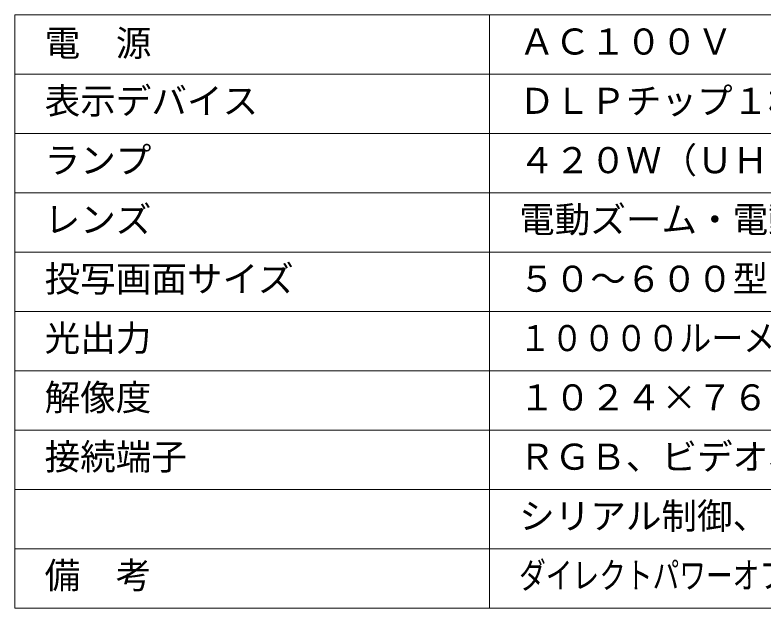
# Model space of a CAD drawing. Units: millimetres, scale not verified. Extents: x -62 to 63, y -56 to 57.
# Drawn here: x -62.5 to 0.6, y -56.5 to -6.5 of the extents above; entities that cross this region are included whole.
import ezdxf
from ezdxf.enums import TextEntityAlignment as Align

# ---------------------------------------------------------------- set-up
doc = ezdxf.new("R2010")
doc.units = ezdxf.units.MM
doc.header["$LTSCALE"] = 0.125
doc.layers.add('0-1_WAKU', color=1, linetype='Continuous', lineweight=18)
doc.layers.add('0-4_MOJI1', color=7, linetype='Continuous')
doc.styles.add('ＭＳ ゴシック', font='')
doc.styles.get('ＭＳ ゴシック').set_extended_font_data('MS Gothic')

msp = doc.modelspace()

# ---------------------------------------------------------------- linework, layer by layer
at = {"layer": '0-1_WAKU', "color": 4}
for p, q in [((-62.4923, -6.4961), (-62.4923, -56.4961)), ((62.5077, -6.4961), (-62.4923, -6.4961)), ((-22.4923, -56.4961), (-22.4923, -6.4961)), ((-62.4923, -56.4961), (62.5077, -56.4961))]:
    msp.add_line(p, q, dxfattribs=at)
at = {"layer": '0-1_WAKU'}
for p, q in [((-62.4923, -11.4961), (62.5077, -11.4961)), ((-62.4923, -16.4961), (62.5077, -16.4961)), ((-62.4923, -21.4961), (62.5077, -21.4961)), ((-62.4923, -26.4961), (62.5077, -26.4961)), ((-62.4923, -31.4961), (62.5077, -31.4961)), ((-62.4923, -36.4961), (62.5077, -36.4961)), ((-62.4923, -41.4961), (62.5077, -41.4961)), ((-62.4923, -46.4961), (62.5077, -46.4961)), ((-62.4923, -51.4961), (62.5077, -51.4961))]:
    msp.add_line(p, q, dxfattribs=at)

# ---------------------------------------------------------------- texts
at = {"layer": '0-4_MOJI1', "style": 'ＭＳ ゴシック'}
for s, p in [('電\u3000源', (-59.9923, -10.6281)), ('ＡＣ１００Ｖ\u3000５０／６０Ｈｚ', (-19.9923, -10.4961)), ('表示デバイス', (-59.9923, -15.4961)), ('ＤＬＰチップ１枚\u3000ＤＬＰ方式', (-19.9923, -15.4961)), ('ランプ', (-59.9923, -20.4961)), ('４２０Ｗ（ＵＨＭランプ\u3000２灯式）\u3000', (-19.9923, -20.4961)), ('レンズ', (-59.9923, -25.4961)), ('電動ズーム・電動フォーカスレンズ', (-19.9923, -25.4961)), ('投写画面サイズ', (-59.9923, -30.4961)), ('５０～６００型（アスペクト比４：３時）', (-19.9923, -30.4961)), ('光出力', (-59.9923, -35.4961)), ('解像度', (-59.9923, -40.4961)), ('１０２４×７６８ドット', (-19.9923, -40.4961)), ('接続端子', (-59.9923, -45.4961)), ('ＲＧＢ、ビデオ、Ｓビデオ、ＬＡＮ、リモート', (-19.9923, -45.4961)), ('シリアル制御、ＤＶＩ－Ｄ、ＨＤＭＩ、ＳＤＩ', (-19.9923, -50.4961)), ('備\u3000考\u3000', (-59.9923, -55.4961))]:
    msp.add_text(s, height=2.199, dxfattribs=at).set_placement(p, align=Align.BOTTOM_LEFT)
for s, width, p in [('１００００ルーメン（ランプ２灯、ノーマルモード時）', 0.9, (-19.9923, -35.4961)), ('ダイレクトパワーオフ機能、密閉型光学ブロック、デジタルリンク', 0.75, (-19.9923, -55.4961))]:
    msp.add_text(s, height=2.199, dxfattribs=dict(at, width=width)).set_placement(p, align=Align.BOTTOM_LEFT)

doc.saveas('drawing.dxf')
